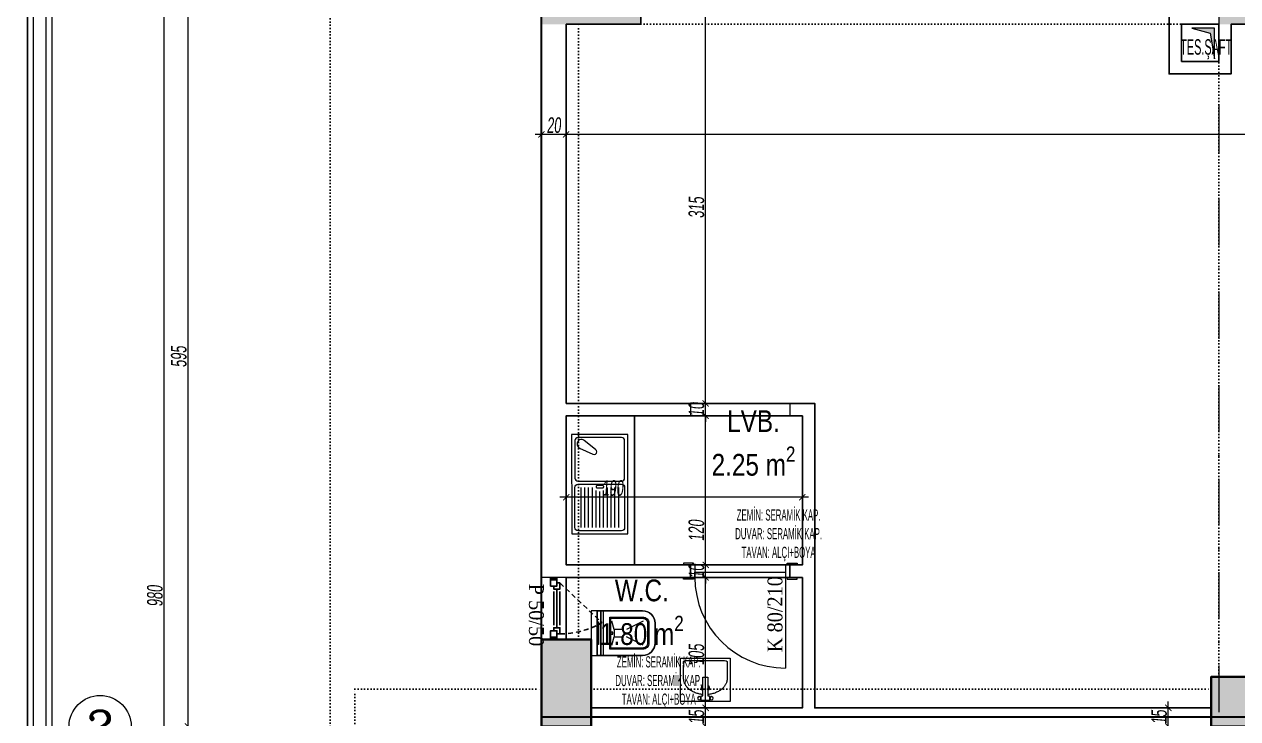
# Model space of a CAD drawing. Header units: millimetres. Extents: x -2145 to 33996, y -835 to 2363.
# Drawn here: x 8843 to 9820, y 251 to 810 of the extents above; entities that cross this region are included whole.
import ezdxf
from ezdxf.enums import TextEntityAlignment as Align

# ---------------------------------------------------------------- set-up
doc = ezdxf.new("R2010")
doc.units = ezdxf.units.MM
for name, pattern in [('DASHDOT', [1, 0.5, -0.25, 0, -0.25]), ('DOT', [0.25, 0, -0.25]), ('KESIK', [0.325, 0.2, -0.125])]:
    doc.linetypes.add(name, pattern=pattern)
doc.layers.add('ALAN', color=3, linetype='Continuous', lineweight=25, plot=False)
for name, color, linetype, lineweight in [('arcCGDM_antet', 85, 'Continuous', 20), ('EMSAL HESAP', 1, 'Continuous', 30), ('NET_AKS', 251, 'DASHDOT', 9), ('NET_AKS_YAZI', 31, 'DASHDOT', 9), ('NET_DUVAR', 150, 'Continuous', 18), ('NET_KAPI', 35, 'Continuous', 15), ('NET_KOLON_TARAMA', 8, 'Continuous', 0), ('NET_TAŞIYICI', 1, 'Continuous', 35), ('NET_ÖLÇÜ İÇ', 54, 'Continuous', 9), ('NET_ÖLÇÜ_AKS', 31, 'Continuous', 15), ('TEFRIS_TWA', 173, 'Continuous', 9)]:
    doc.layers.add(name, color=color, linetype=linetype, lineweight=lineweight)
for name, color, linetype in [('m_doğrama_aluminyum', 105, 'Continuous'), ('NET_KİRİŞ', 253, 'DOT'), ('NET_POZ', 41, 'Continuous'), ('T-MAH-AD', 7, 'Continuous')]:
    doc.layers.add(name, color=color, linetype=linetype)
for name, color, linetype, true_color in [('NET_TEFRIS2', 7, 'Continuous', 0xb5b5b5), ('NET_TEFRIS2 @ 1', 7, 'Continuous', 0xb5b5b5), ('TEFRIS_YENI_TWA @ 1', 7, 'Continuous', 0xb5b5b5)]:
    doc.layers.add(name, color=color, linetype=linetype, true_color=true_color)
doc.styles.add('ARIALTR', font='arial.ttf', dxfattribs={"width": 0.8, "height": 22.5})
doc.styles.add('BODRUM', font='swisscl.ttf', dxfattribs={"width": 0.8, "oblique": 5})
doc.styles.get("Standard").update_dxf_attribs({"font": 'arial.ttf'})
doc.styles.add('TAks_2', font='ROMANC', dxfattribs={"height": 5})
doc.styles.add('TGS SAYILAR', font='times.ttf', dxfattribs={"width": 0.7})
doc.dimstyles.new('olcu-50', dxfattribs={"dimscale": 0, "dimtxt": 12.5, "dimasz": 5, "dimexe": 10, "dimexo": 10, "dimgap": 1, "dimtad": 1, "dimdec": 1, "dimzin": 12, "dimtxsty": 'BODRUM', "dimblk": 'ARCHTICK', "dimcen": 8, "dimdle": 5, "dimclrd": 256, "dimclre": 256, "dimclrt": 256, "dimadec": 0, "dimazin": 2, "dimtfac": 1, "dimtdec": 1, "dimtix": 1, "dimtmove": 0, "dimatfit": 3, "dimldrblk": 'ARCHTICK', "dimfxl": 15, "dimfxlon": 1, "dimlwd": -1, "dimlwe": -1, "dimarcsym": 0})

# ---------------------------------------------------------------- blocks, each defined once
blk = doc.blocks.new('A$Cec846f78')
at = {"layer": 'NET_TAŞIYICI'}
for points in [[(-1620, 455), (-1620, 385), (-1660, 385), (-1660, 455)], [(-1051, 425), (-1051, 385), (-1121, 385), (-1121, 425)]]:
    blk.add_lwpolyline(points, close=True, dxfattribs=at)
blk = doc.blocks.new('A$Ca5374770')
at = {"layer": 'NET_KOLON_TARAMA'}
h = blk.add_hatch(dxfattribs=at)
h.set_pattern_fill('ANSI33', color=256)
h.paths.add_polyline_path([(1115, 0), (1115, 235), (1090, 235), (1090, 225), (1090, 0)])
h.paths.add_polyline_path([(890, 0), (890, 225), (890, 235), (865, 235), (865, 0)])
h.paths.add_polyline_path([(1580, 30), (1580, 0), (1660, 0), (1660, 30)])
h.paths.add_polyline_path([(1620, 455), (1620, 385), (1660, 385), (1660, 455)])
h.paths.add_polyline_path([(80, 950), (80, 980), (0, 980), (0, 950)])
h.paths.add_polyline_path([(1580, 980), (1580, 950), (1660, 950), (1660, 980)])
h.paths.add_polyline_path([(1035, 980), (1035, 950), (1115, 950), (1115, 980)])
h.paths.add_polyline_path([(625, 950), (625, 980), (545, 980), (545, 950)])
h.paths.add_polyline_path([(80, 0), (80, 30), (0, 30), (0, 0)])
h.paths.add_polyline_path([(1051, 425), (1051, 385), (1121, 385), (1121, 425)])
h.paths.add_polyline_path([(609, 385), (609, 425), (539, 425), (539, 385)])
h.paths.add_polyline_path([(585, 0), (585, 30), (505, 30), (505, 0)])
h.paths.add_polyline_path([(40, 385), (40, 455), (0, 455), (0, 385)])
at = {"layer": 'NET_TAŞIYICI', "xscale": -1}
blk.add_blockref('A$Cec846f78', (0, 0), dxfattribs=at)
blk = doc.blocks.new('*U613')
blk.add_line((-3.5, 0), (-3.5, -73))
for points in [[(-85.7, 10), (-77.7, 10), (-77.7, 11.5), (-85.7, 11.5)], [(-76.5, 0), (-80, 0), (-80, 10), (-76.5, 10)], [(-3.5, 0), (0, 0), (0, 10), (-3.5, 10)], [(5.7, 10), (-2.3, 10), (-2.3, 11.5), (5.7, 11.5)], [(-76.5, 4.1), (-3.5, 4.1), (-3.5, 0), (-76.5, 0)], [(-85.7, 0), (-77.7, 0), (-77.7, -1.5), (-85.7, -1.5)], [(5.7, 0), (-2.3, 0), (-2.3, -1.5), (5.7, -1.5)]]:
    blk.add_lwpolyline(points, close=True)
blk.add_lwpolyline([(-75.5, 10), (-4.5, 10)])
blk.add_arc((-3.5, 0), 73, 180, 270)
blk = doc.blocks.new('*U2223')
at = {"layer": 'm_doğrama_aluminyum', "linetype": 'KESIK', "ltscale": 0.2}
blk.add_line((-3018.0457, -57.5141, 0), (-3017.7261, -57.1766, 0), dxfattribs=at)
at = {"layer": 'm_doğrama_aluminyum'}
for p, q in [((-3017.6857, -57.5391, 0), (-3017.9957, -57.5391, 0)), ((-3017.9757, -57.5141, 0), (-3017.7057, -57.5141, 0)), ((-3017.9757, -57.5641, 0), (-3017.7057, -57.5641, 0))]:
    blk.add_line(p, q, dxfattribs=at)
at = {"layer": 'm_doğrama_aluminyum', "elevation": 0}
for points in [[(-3018.0907, -57.5391), (-3018.0207, -57.5391), (-3018.0207, -57.5891), (-3018.0907, -57.5891)], [(-3017.5907, -57.5391), (-3017.6607, -57.5391), (-3017.6607, -57.5891), (-3017.5907, -57.5891)]]:
    blk.add_lwpolyline(points, close=True, dxfattribs=at)
for points in [[(-3018.0707, -57.5391), (-3018.0907, -57.5891)], [(-3018.0907, -57.5391), (-3018.0707, -57.5891)], [(-3018.0707, -57.5391), (-3018.0707, -57.5891)], [(-3018.0457, -57.5391), (-3018.0457, -57.5141), (-3017.9957, -57.5141), (-3017.9957, -57.5641), (-3018.0207, -57.5641)], [(-3017.6357, -57.5391), (-3017.6357, -57.5141), (-3017.6857, -57.5141), (-3017.6857, -57.5641), (-3017.6607, -57.5641)], [(-3017.6107, -57.5391), (-3017.5907, -57.5891)], [(-3017.5907, -57.5391), (-3017.6107, -57.5891)], [(-3017.6107, -57.5391), (-3017.6107, -57.5891)]]:
    blk.add_lwpolyline(points, dxfattribs=at)
at = {"layer": 'm_doğrama_aluminyum', "linetype": 'KESIK', "ltscale": 0.2}
blk.add_arc((-3018.3107, -57.5141, 0), 0.675, 0, 30, dxfattribs=at)
blk = doc.blocks.new('*U631')
at = {"layer": 'TEFRIS_TWA', "linetype": 'Continuous', "lineweight": 5}
for p, q in [((5.01, 37.5), (37.39, 37.5)), ((5.01, 34.49), (37.39, 34.49)), ((5.01, 31.48), (37.39, 31.48)), ((5.01, 28.47), (37.39, 28.47)), ((5.01, 25.47), (34.88, 25.47)), ((5.01, 22.46), (34.18, 22.46)), ((5.01, 19.45), (34.88, 19.45)), ((5.01, 16.44), (37.39, 16.44)), ((5.01, 13.44), (37.39, 13.44)), ((5.01, 10.43), (37.39, 10.43)), ((37.39, 7.42), (5.01, 7.42))]:
    blk.add_line(p, q, dxfattribs=at)
blk.add_lwpolyline([(0, 0), (80, 0), (80, 45.26), (0, 45)], close=True, dxfattribs=at)
blk.add_lwpolyline([(0, 0), (80, 0), (80, 45.26), (0, 45)], close=True, dxfattribs=at)
for points in [[(39.89, 40.01), (39.89, 5, -0.415041), (37.39, 2.51), (5.01, 2.51, -0.415041), (2.51, 5), (2.51, 40.01, -0.414214), (5.01, 42.51), (37.39, 42.51, -0.414214)], [(42.4, 40.01), (42.4, 5, 0.415041), (44.91, 2.51), (74.98, 2.51, 0.415041), (77.49, 5), (77.49, 40.01, 0.414214), (74.98, 42.51), (44.91, 42.51, 0.414214)]]:
    blk.add_lwpolyline(points, format="xyb", close=True, dxfattribs=at)
blk.add_lwpolyline([(69.06, 38.79), (64.18, 28.21, 1), (67.83, 25.95), (75.16, 35)], format="xyb", dxfattribs=at)
at = {"layer": 'TEFRIS_TWA', "linetype": 'Continuous', "lineweight": 18, "flags": 128}
blk.add_lwpolyline([(37.49, 25.27), (38.29, 25.27, -0.414214), (39.09, 24.46), (39.09, 20.46, -0.414214), (38.29, 19.65), (37.49, 19.65, -0.414214), (36.68, 20.46), (36.68, 24.46, -0.414214)], format="xyb", close=True, dxfattribs=at)
at = {"layer": 'TEFRIS_TWA', "linetype": 'Continuous', "lineweight": 5}
blk.add_arc((72.32, 37.24), 3.61, 320.29654, 156.00189, dxfattribs=at)
blk = doc.blocks.new('*U535')
at = {"layer": 'TEFRIS_TWA', "linetype": 'Continuous'}
for points in [[(-18, 20.07), (18, 20.07), (18, 25.07), (-18, 25.07)], [(-18, 17.07), (18, 17.07), (18, 20.07), (-18, 20.07)], [(-9, 20.07), (9, 20.07), (9, 19.07), (-9, 19.07)], [(-18, 15.07), (18, 15.07), (18, 17.07), (-18, 17.07)], [(-0.75, 7.57), (0.75, 7.57), (0.75, 9.07), (-0.75, 9.07)]]:
    blk.add_lwpolyline(points, close=True, dxfattribs=at)
for points in [[(-18, 25.07), (-18, -16.43, 0.414214), (-8, -26.43), (8, -26.43, 0.414214), (18, -16.43), (18, 25.07), (18, 25.07), (-18, 25.07)], [(-18, 20.07), (18, 20.07), (18, -16.43, -0.414214), (8, -26.43), (-8, -26.43, -0.414214), (-18, -16.43)], [(-13, 10.07), (13, 10.07), (13, -16.43, -0.414214), (8, -21.43), (-8, -21.43, -0.414214), (-13, -16.43)], [(-12, 9.07), (12, 9.07), (12, -16.43, -0.414214), (8, -20.43), (-8, -20.43, -0.414214), (-12, -16.43)], [(3, -0.1), (3, 6.57), (-3, 6.57), (-3, -0.1, 0.501371)]]:
    blk.add_lwpolyline(points, format="xyb", close=True, dxfattribs=at)
for points in [[(0, 20.07), (0, 19.07)], [(-9.55, 8.39), (-3, 6.57)], [(3, 6.57), (9.55, 8.39)], [(-9.55, -16.74), (-2.84, -3.46)], [(9.55, -16.74), (2.84, -3.46)]]:
    blk.add_lwpolyline(points, dxfattribs=at)
blk = doc.blocks.new('*U632')
at = {"layer": 'TEFRIS_TWA'}
for points in [[(20, 7.5), (-20, 7.5), (-20, -27.5), (20, -27.5)], [(20, 7.5), (-20, 7.5), (-20, -27.5), (20, -27.5)], [(-2, 6.69), (-3.36, 6.69), (-3.36, 2.83), (-2, 2.83), (-2, -12.31), (2, -12.31), (2, 2.83), (3.36, 2.83), (3.36, 6.69), (2, 6.69)]]:
    blk.add_lwpolyline(points, close=True, dxfattribs=at)
for centre in [(-4.99, 4.81), (4.99, 4.81)]:
    blk.add_circle(centre, 1.35, dxfattribs=at)
for radius, start, end in [(3.1, 131.88215, 228.11785), (3.1, 308.61531, 51.38469), (1.97, 348.88043, 11.11957)]:
    blk.add_arc((0.07, -3.68), radius, start, end, dxfattribs=at)
blk.add_rational_spline([(-2, 1.76), (-17.49, 0.44), (-17.49, -11.08), (-17.49, -18.29), (-17.49, -25.5), (0, -25.5), (17.49, -25.5), (17.49, -18.29), (17.49, -11.08), (17.49, 0.44), (2, 1.76)], [1, 0.746431502692, 1, 1, 1, 1, 1, 1, 1, 0.746431502691, 1], degree=2, knots=[0, 0, 0, 1.456226, 1.456226, 2.456226, 2.456226, 3.456226, 3.456226, 4.456226, 4.456226, 5.912452, 5.912452, 5.912452], dxfattribs=at)
blk = doc.blocks.new('A$C5ec6af74')
at = {"layer": 'NET_AKS', "ltscale": 75}
for p, q in [((-865, 1185), (-865, -185)), ((-320, 1185), (-320, -185))]:
    blk.add_line(p, q, dxfattribs=at)
at = {"layer": 'NET_AKS', "linetype": 'Continuous', "ltscale": 100}
blk.add_circle((-1220, 385), 25, dxfattribs=at)
at = {"layer": 'NET_AKS_YAZI', "linetype": 'Continuous', "style": 'TAks_2'}
blk.add_text('2', height=25, dxfattribs=at).set_placement((-1220, 385), align=Align.MIDDLE_CENTER)
blk = doc.blocks.new('A$Cb9b20b1b')
at = {"layer": 'NET_KİRİŞ', "ltscale": 10}
for p, q in [((940, 150), (940, 745)), ((225, 190), (225, 715)), ((690, 715), (225, 715)), ((740, 220), (740, 715)), ((770, 220), (770, 715)), ((730, 180), (231, 180)), ((920, 180), (770, 180)), ((920, -235), (920, 180))]:
    blk.add_line(p, q, dxfattribs=at)
blk = doc.blocks.new('_ArchTick')
at = {"color": 0, "linetype": 'ByBlock', "const_width": 0.15}
blk.add_lwpolyline([(-0.5, -0.5), (0.5, 0.5)], dxfattribs=at)
blk = doc.blocks.new('*D1574')
at = {"layer": 'Defpoints', "color": 0, "transparency": 16777216}
for p in [(-1114.26, 0), (-1114.26, 0), (-1114.26, -595)]:
    blk.add_point(p, dxfattribs=at)
at = {"layer": 'NET_ÖLÇÜ_AKS', "transparency": 16777216}
for p, q in [((-1114.26, -600), (-1114.26, 5)), ((-1114.26, 0), (-1104.26, 0)), ((-1114.26, -595), (-1104.26, -595))]:
    blk.add_line(p, q, dxfattribs=at)
at = {"layer": 'NET_ÖLÇÜ_AKS', "transparency": 16777216, "xscale": 5, "yscale": 5, "zscale": 5}
for p, rotation in [((-1114.26, 0), 90), ((-1114.26, -595), 270)]:
    blk.add_blockref('_ArchTick', p, dxfattribs=dict(at, rotation=rotation))
at = {"layer": 'NET_ÖLÇÜ_AKS', "transparency": 16777216, "insert": (-1121.66, -297.5), "char_height": 12.5, "attachment_point": 5, "rotation": 90, "style": 'BODRUM'}
blk.add_mtext('595', dxfattribs=at)
blk = doc.blocks.new('*D1575')
at = {"layer": 'Defpoints', "color": 0, "transparency": 16777216}
for p in [(-1133.46, 0), (-1114.26, 0), (-1114.26, -980)]:
    blk.add_point(p, dxfattribs=at)
at = {"layer": 'NET_ÖLÇÜ_AKS', "transparency": 16777216}
for p, q in [((-1133.46, -985), (-1133.46, 5)), ((-1124.26, 0), (-1143.46, 0)), ((-1124.26, -980), (-1143.46, -980))]:
    blk.add_line(p, q, dxfattribs=at)
at = {"layer": 'NET_ÖLÇÜ_AKS', "transparency": 16777216, "xscale": 5, "yscale": 5, "zscale": 5}
for p, rotation in [((-1133.46, 0), 90), ((-1133.46, -980), 270)]:
    blk.add_blockref('_ArchTick', p, dxfattribs=dict(at, rotation=rotation))
at = {"layer": 'NET_ÖLÇÜ_AKS', "transparency": 16777216, "insert": (-1140.86, -490), "char_height": 12.5, "attachment_point": 5, "rotation": 90, "style": 'BODRUM'}
blk.add_mtext('980', dxfattribs=at)
blk = doc.blocks.new('*D777')
at = {"layer": 'Defpoints', "color": 0, "transparency": 16777216}
for p in [(9279.48, 720.96), (9279.48, 720.96), (10919.48, 720.96)]:
    blk.add_point(p, dxfattribs=at)
at = {"layer": 'NET_ÖLÇÜ İÇ', "transparency": 16777216}
for p, q in [((9279.48, 720.96), (9279.48, 730.96)), ((10919.48, 720.96), (10919.48, 730.96)), ((10924.48, 720.96), (9274.48, 720.96))]:
    blk.add_line(p, q, dxfattribs=at)
at = {"layer": 'NET_ÖLÇÜ İÇ', "transparency": 16777216, "xscale": 5, "yscale": 5, "zscale": 5, "rotation": 180}
blk.add_blockref('_ArchTick', (9279.48, 720.96), dxfattribs=at)
at = {"layer": 'NET_ÖLÇÜ İÇ', "transparency": 16777216, "xscale": 5, "yscale": 5, "zscale": 5}
blk.add_blockref('_ArchTick', (10919.48, 720.96), dxfattribs=at)
at = {"layer": 'NET_ÖLÇÜ İÇ', "transparency": 16777216, "insert": (10099.48, 728.36), "char_height": 12.5, "attachment_point": 5, "style": 'BODRUM'}
blk.add_mtext('1640', dxfattribs=at)
blk = doc.blocks.new('*D778')
at = {"layer": 'Defpoints', "color": 0, "transparency": 16777216}
for p in [(9259.48, 720.96), (9259.48, 720.96), (9279.48, 720.96)]:
    blk.add_point(p, dxfattribs=at)
at = {"layer": 'NET_ÖLÇÜ İÇ', "transparency": 16777216}
for p, q in [((9259.48, 720.96), (9259.48, 730.96)), ((9279.48, 720.96), (9279.48, 730.96)), ((9284.48, 720.96), (9254.48, 720.96))]:
    blk.add_line(p, q, dxfattribs=at)
at = {"layer": 'NET_ÖLÇÜ İÇ', "transparency": 16777216, "xscale": 5, "yscale": 5, "zscale": 5, "rotation": 180}
blk.add_blockref('_ArchTick', (9259.48, 720.96), dxfattribs=at)
at = {"layer": 'NET_ÖLÇÜ İÇ', "transparency": 16777216, "xscale": 5, "yscale": 5, "zscale": 5}
blk.add_blockref('_ArchTick', (9279.48, 720.96), dxfattribs=at)
at = {"layer": 'NET_ÖLÇÜ İÇ', "transparency": 16777216, "insert": (9269.48, 728.36), "char_height": 12.5, "attachment_point": 5, "style": 'BODRUM'}
blk.add_mtext('20', dxfattribs=at)
blk = doc.blocks.new('*D798')
at = {"layer": 'Defpoints', "color": 0, "transparency": 16777216}
for p in [(9763.9, 259.61), (9763.9, 259.61), (9763.9, 244.61)]:
    blk.add_point(p, dxfattribs=at)
at = {"layer": 'NET_ÖLÇÜ İÇ', "transparency": 16777216}
for p, q in [((9763.9, 239.61), (9763.9, 264.61)), ((9763.9, 259.61), (9773.9, 259.61)), ((9763.9, 244.61), (9773.9, 244.61))]:
    blk.add_line(p, q, dxfattribs=at)
at = {"layer": 'NET_ÖLÇÜ İÇ', "transparency": 16777216, "xscale": 5, "yscale": 5, "zscale": 5}
for p, rotation in [((9763.9, 259.61), 90), ((9763.9, 244.61), 270)]:
    blk.add_blockref('_ArchTick', p, dxfattribs=dict(at, rotation=rotation))
at = {"layer": 'NET_ÖLÇÜ İÇ', "transparency": 16777216, "insert": (9756.52, 252.11), "char_height": 12.5, "attachment_point": 5, "rotation": 90, "style": 'BODRUM'}
blk.add_mtext('15', dxfattribs=at)
blk = doc.blocks.new('*D805')
at = {"layer": 'Defpoints', "color": 0, "transparency": 16777216}
for p in [(9391.66, 259.61), (9391.66, 259.61), (9391.66, 244.61)]:
    blk.add_point(p, dxfattribs=at)
at = {"layer": 'NET_ÖLÇÜ İÇ', "transparency": 16777216}
for p, q in [((9391.66, 239.61), (9391.66, 264.61)), ((9391.66, 259.61), (9401.66, 259.61)), ((9391.66, 244.61), (9401.66, 244.61))]:
    blk.add_line(p, q, dxfattribs=at)
at = {"layer": 'NET_ÖLÇÜ İÇ', "transparency": 16777216, "xscale": 5, "yscale": 5, "zscale": 5}
for p, rotation in [((9391.66, 259.61), 90), ((9391.66, 244.61), 270)]:
    blk.add_blockref('_ArchTick', p, dxfattribs=dict(at, rotation=rotation))
at = {"layer": 'NET_ÖLÇÜ İÇ', "transparency": 16777216, "insert": (9384.29, 252.11), "char_height": 12.5, "attachment_point": 5, "rotation": 90, "style": 'BODRUM'}
blk.add_mtext('15', dxfattribs=at)
blk = doc.blocks.new('*D806')
at = {"layer": 'Defpoints', "color": 0, "transparency": 16777216}
for p in [(9391.66, 364.61), (9391.66, 364.61), (9391.66, 259.61)]:
    blk.add_point(p, dxfattribs=at)
at = {"layer": 'NET_ÖLÇÜ İÇ', "transparency": 16777216}
for p, q in [((9391.66, 254.61), (9391.66, 369.61)), ((9391.66, 364.61), (9401.66, 364.61)), ((9391.66, 259.61), (9401.66, 259.61))]:
    blk.add_line(p, q, dxfattribs=at)
at = {"layer": 'NET_ÖLÇÜ İÇ', "transparency": 16777216, "xscale": 5, "yscale": 5, "zscale": 5}
for p, rotation in [((9391.66, 364.61), 90), ((9391.66, 259.61), 270)]:
    blk.add_blockref('_ArchTick', p, dxfattribs=dict(at, rotation=rotation))
at = {"layer": 'NET_ÖLÇÜ İÇ', "transparency": 16777216, "insert": (9384.26, 302.31), "char_height": 12.5, "attachment_point": 5, "rotation": 90, "style": 'BODRUM'}
blk.add_mtext('105', dxfattribs=at)
blk = doc.blocks.new('*D807')
at = {"layer": 'Defpoints', "color": 0, "transparency": 16777216}
for p in [(9391.66, 374.61), (9391.66, 374.61), (9391.66, 364.61)]:
    blk.add_point(p, dxfattribs=at)
at = {"layer": 'NET_ÖLÇÜ İÇ', "transparency": 16777216}
for p, q in [((9391.66, 374.61), (9391.66, 379.61)), ((9391.66, 374.61), (9401.66, 374.61)), ((9391.66, 364.61), (9391.66, 374.61)), ((9391.66, 364.61), (9401.66, 364.61)), ((9391.66, 364.61), (9391.66, 359.61))]:
    blk.add_line(p, q, dxfattribs=at)
at = {"layer": 'NET_ÖLÇÜ İÇ', "transparency": 16777216, "xscale": 5, "yscale": 5, "zscale": 5}
for p, rotation in [((9391.66, 374.61), 270), ((9391.66, 364.61), 90)]:
    blk.add_blockref('_ArchTick', p, dxfattribs=dict(at, rotation=rotation))
at = {"layer": 'NET_ÖLÇÜ İÇ', "transparency": 16777216, "insert": (9384.26, 369.61), "char_height": 12.5, "attachment_point": 5, "rotation": 90, "style": 'BODRUM'}
blk.add_mtext('10', dxfattribs=at)
blk = doc.blocks.new('*D808')
at = {"layer": 'Defpoints', "color": 0, "transparency": 16777216}
for p in [(9391.66, 494.61), (9459.48, 494.61), (9391.66, 374.61)]:
    blk.add_point(p, dxfattribs=at)
at = {"layer": 'NET_ÖLÇÜ İÇ', "transparency": 16777216}
for p, q in [((9391.66, 369.61), (9391.66, 499.61)), ((9406.66, 494.61), (9381.66, 494.61)), ((9391.66, 374.61), (9401.66, 374.61))]:
    blk.add_line(p, q, dxfattribs=at)
at = {"layer": 'NET_ÖLÇÜ İÇ', "transparency": 16777216, "xscale": 5, "yscale": 5, "zscale": 5}
for p, rotation in [((9391.66, 494.61), 90), ((9391.66, 374.61), 270)]:
    blk.add_blockref('_ArchTick', p, dxfattribs=dict(at, rotation=rotation))
at = {"layer": 'NET_ÖLÇÜ İÇ', "transparency": 16777216, "insert": (9384.26, 402.25), "char_height": 12.5, "attachment_point": 5, "rotation": 90, "style": 'BODRUM'}
blk.add_mtext('120', dxfattribs=at)
blk = doc.blocks.new('*D809')
at = {"layer": 'Defpoints', "color": 0, "transparency": 16777216}
for p in [(9391.66, 504.61), (9459.48, 504.61), (9459.48, 494.61)]:
    blk.add_point(p, dxfattribs=at)
at = {"layer": 'NET_ÖLÇÜ İÇ', "transparency": 16777216}
for p, q in [((9391.66, 504.61), (9391.66, 509.61)), ((9406.66, 504.61), (9381.66, 504.61)), ((9391.66, 494.61), (9391.66, 504.61)), ((9406.66, 494.61), (9381.66, 494.61)), ((9391.66, 494.61), (9391.66, 489.61))]:
    blk.add_line(p, q, dxfattribs=at)
at = {"layer": 'NET_ÖLÇÜ İÇ', "transparency": 16777216, "xscale": 5, "yscale": 5, "zscale": 5}
for p, rotation in [((9391.66, 504.61), 270), ((9391.66, 494.61), 90)]:
    blk.add_blockref('_ArchTick', p, dxfattribs=dict(at, rotation=rotation))
at = {"layer": 'NET_ÖLÇÜ İÇ', "transparency": 16777216, "insert": (9384.26, 499.61), "char_height": 12.5, "attachment_point": 5, "rotation": 90, "style": 'BODRUM'}
blk.add_mtext('10', dxfattribs=at)
blk = doc.blocks.new('*D810')
at = {"layer": 'Defpoints', "color": 0, "transparency": 16777216}
for p in [(9391.66, 819.61), (9391.66, 819.61), (9459.48, 504.61)]:
    blk.add_point(p, dxfattribs=at)
at = {"layer": 'NET_ÖLÇÜ İÇ', "transparency": 16777216}
for p, q in [((9391.66, 499.61), (9391.66, 824.61)), ((9391.66, 819.61), (9401.66, 819.61)), ((9406.66, 504.61), (9381.66, 504.61))]:
    blk.add_line(p, q, dxfattribs=at)
at = {"layer": 'NET_ÖLÇÜ İÇ', "transparency": 16777216, "xscale": 5, "yscale": 5, "zscale": 5}
for p, rotation in [((9391.66, 819.61), 90), ((9391.66, 504.61), 270)]:
    blk.add_blockref('_ArchTick', p, dxfattribs=dict(at, rotation=rotation))
at = {"layer": 'NET_ÖLÇÜ İÇ', "transparency": 16777216, "insert": (9384.25, 662.11), "char_height": 12.5, "attachment_point": 5, "rotation": 90, "style": 'BODRUM'}
blk.add_mtext('315', dxfattribs=at)
blk = doc.blocks.new('*D812')
at = {"layer": 'Defpoints', "color": 0, "transparency": 16777216}
for p in [(9279.48, 429.03), (9279.48, 429.03), (9469.48, 429.03)]:
    blk.add_point(p, dxfattribs=at)
at = {"layer": 'NET_ÖLÇÜ İÇ', "transparency": 16777216}
for p, q in [((9279.48, 429.03), (9279.48, 439.03)), ((9469.48, 429.03), (9469.48, 439.03)), ((9474.48, 429.03), (9274.48, 429.03))]:
    blk.add_line(p, q, dxfattribs=at)
at = {"layer": 'NET_ÖLÇÜ İÇ', "transparency": 16777216, "xscale": 5, "yscale": 5, "zscale": 5, "rotation": 180}
blk.add_blockref('_ArchTick', (9279.48, 429.03), dxfattribs=at)
at = {"layer": 'NET_ÖLÇÜ İÇ', "transparency": 16777216, "xscale": 5, "yscale": 5, "zscale": 5}
blk.add_blockref('_ArchTick', (9469.48, 429.03), dxfattribs=at)
at = {"layer": 'NET_ÖLÇÜ İÇ', "transparency": 16777216, "insert": (9316.85, 436.43), "char_height": 12.5, "attachment_point": 5, "style": 'BODRUM'}
blk.add_mtext('190', dxfattribs=at)
blk = doc.blocks.new('A$C6CC27A50')
at = {"layer": 'NET_DUVAR', "true_color": 0x939598}
h = blk.add_hatch(color=252, dxfattribs=at)
h.dxf.hatch_style = 1
h.paths.add_polyline_path([(-24.76, 3), (-2.88, 3), (-2.88, 19.23), (-6.27, 6.11)])
at = {"layer": 'NET_DUVAR', "color": 251, "true_color": 0x636466}
for p, q in [((-2.88, 19.23), (-6.27, 6.11)), ((-2.88, 3), (-2.88, 19.23)), ((-6.27, 6.11), (-24.76, 3)), ((-24.76, 3), (-2.88, 3))]:
    blk.add_line(p, q, dxfattribs=at)
blk = doc.blocks.new('A$C3a4dd877')
at = {"layer": 'NET_ÖLÇÜ_AKS'}
dim = blk.add_aligned_dim(p1=(-1114.26, -980), p2=(-1114.26, 0), distance=19.2, dimstyle='olcu-50', override={"dimscale": 1}, dxfattribs=at)
dim.commit()
dim.dimension.update_dxf_attribs({"geometry": '*D1575', "text_midpoint": (-1140.86, -490)})
dim = blk.add_linear_dim(base=(-1114.26, 0), p1=(-1114.26, -595), p2=(-1114.26, 0), angle=270, dimstyle='olcu-50', override={"dimscale": 1, "dimtmove": 1}, dxfattribs=at)
dim.commit()
dim.dimension.update_dxf_attribs({"geometry": '*D1574', "text_midpoint": (-1121.66, -297.5)})

msp = doc.modelspace()

# ---------------------------------------------------------------- linework, layer by layer
at = {"layer": 'ALAN'}
for points in [[(10919.48, 839.61), (9259.48, 839.61), (9259.48, -140.39), (10919.48, -140.39)], [(9774.48, 779.61), (9804.48, 779.61), (9804.48, 809.61), (9774.48, 809.61)], [(9469.48, 494.61), (9279.48, 494.61), (9279.48, 374.61), (9469.48, 374.61)], [(9469.48, 364.61), (9279.48, 364.61), (9279.48, 314.61), (9299.48, 314.61), (9299.48, 259.61), (9469.48, 259.61)]]:
    msp.add_lwpolyline(points, close=True, dxfattribs=at)
msp.add_lwpolyline([(9884.48, 809.61), (9814.48, 809.61), (9814.48, 769.61), (9764.48, 769.61), (9764.48, 819.61), (9339.48, 819.61), (9339.48, 809.61), (9279.48, 809.61), (9279.48, 504.61), (9479.48, 504.61), (9479.48, 259.61), (9798.48, 259.61), (9798.48, 284.61), (9868.48, 284.61)], dxfattribs=at)
at = {"layer": 'arcCGDM_antet', "ltscale": 10}
for points in [[(6345.97, 1665.32), (8845.97, 1665.32), (8845.97, -834.68), (6345.97, -834.68)], [(8845.97, 1665.32), (11345.97, 1665.32), (11345.97, -834.68), (8845.97, -834.68)], [(8850.97, 1660.32), (11340.97, 1660.32), (11340.97, -829.68), (8850.97, -829.68)], [(8860.97, 1650.32), (11330.97, 1650.32), (11330.97, -769.68), (8860.97, -769.68)], [(8865.97, 1645.32), (11325.97, 1645.32), (11325.97, -764.68), (8865.97, -764.68)]]:
    msp.add_lwpolyline(points, close=True, dxfattribs=at)
at = {"layer": 'EMSAL HESAP'}
msp.add_lwpolyline([(10919.48, 307.11), (10114.48, 307.11), (10114.48, 252.11), (9259.48, 252.11), (9259.48, 839.61), (10919.48, 839.61)], close=True, dxfattribs=at)
at = {"layer": 'NET_DUVAR'}
for p, q in [((9764.48, 769.61), (9764.48, 819.61)), ((9259.48, 809.61), (9259.48, 364.61)), ((9279.48, 809.61), (9279.48, 504.61)), ((9774.48, 809.61), (9804.48, 809.61)), ((9774.48, 779.61), (9774.48, 809.61)), ((9804.48, 779.61), (9804.48, 809.61)), ((9814.48, 769.61), (9814.48, 809.61)), ((9774.48, 779.61), (9804.48, 779.61)), ((9814.48, 769.61), (9764.48, 769.61)), ((9379.48, 504.61), (9379.48, 494.61)), ((9479.48, 504.61), (9459.48, 504.61)), ((9459.48, 504.61), (9459.48, 494.61)), ((9479.48, 374.61), (9479.48, 504.61)), ((9279.48, 494.61), (9379.48, 494.61)), ((9279.48, 494.61), (9279.48, 374.61)), ((9459.48, 494.61), (9469.48, 494.61)), ((9469.48, 494.61), (9469.48, 374.61)), ((9379.48, 374.61), (9279.48, 374.61)), ((9379.48, 374.61), (9379.48, 364.61)), ((9459.48, 374.61), (9459.48, 364.61)), ((9469.48, 374.61), (9459.48, 374.61)), ((9279.48, 364.61), (9259.48, 364.61)), ((9379.48, 364.61), (9279.48, 364.61)), ((9469.48, 364.61), (9459.48, 364.61)), ((9469.48, 259.61), (9469.48, 364.61)), ((9469.48, 259.61), (9299.48, 259.61)), ((9798.48, 259.61), (9479.48, 259.61))]:
    msp.add_line(p, q, dxfattribs=at)
msp.add_lwpolyline([(9479.48, 259.61), (9479.48, 374.61)], dxfattribs=at)
at = {"layer": 'NET_TEFRIS2'}
msp.add_line((9334.48, 494.61), (9334.48, 374.61), dxfattribs=at)

# ---------------------------------------------------------------- block references
at = {"layer": 'm_doğrama_aluminyum', "xscale": 100.0000000343091, "yscale": 100.0000000343091, "zscale": 100.0000000343091, "rotation": 270}
msp.add_blockref('*U2223', (15025.89, -301444.46, 0), dxfattribs=at)
at = {"layer": 'NET_AKS'}
msp.add_blockref('A$C5ec6af74', (10124.48, -140.39), dxfattribs=at)
at = {"layer": 'NET_DUVAR', "xscale": 1.125, "yscale": 1.125, "zscale": 1.125, "rotation": 90.00000000000001}
msp.add_blockref('A$C6CC27A50', (9804.48, 809.61), dxfattribs=at)
at = {"layer": 'NET_KAPI'}
msp.add_blockref('*U613', (9459.48, 364.61), dxfattribs=at)
at = {"layer": 'NET_KİRİŞ', "xscale": -1}
msp.add_blockref('A$Cb9b20b1b', (10029.48, 94.61), dxfattribs=at)
at = {"layer": 'NET_TAŞIYICI', "xscale": -1}
msp.add_blockref('A$Ca5374770', (10919.48, -140.39), dxfattribs=at)
at = {"layer": 'NET_TEFRIS2', "rotation": 89.99994193166091}
msp.add_blockref('*U631', (9329.03, 399.61), dxfattribs=at)
at = {"layer": 'NET_TEFRIS2 @ 1', "xscale": -1, "rotation": 180}
msp.add_blockref('*U632', (9391.47, 272.11), dxfattribs=at)
at = {"layer": 'NET_ÖLÇÜ_AKS'}
msp.add_blockref('A$C3a4dd877', (10089.48, 839.61), dxfattribs=at)
at = {"layer": 'TEFRIS_YENI_TWA @ 1', "rotation": 90.00000000000001}
msp.add_blockref('*U535', (9324.55, 319.71), dxfattribs=at)

# ---------------------------------------------------------------- texts
at = {"layer": 'NET_POZ', "width": 0.5}
msp.add_text('TES.ŞAFT', height=12.5, dxfattribs=at).set_placement((9773.55, 785.12))
at = {"layer": 'NET_POZ', "style": 'TGS SAYILAR', "width": 0.9}
for s, rotation, p in [('K 80/210', 90, (9453.45, 304.44)), ('P 50/50', 270, (9249.56, 359.5))]:
    msp.add_text(s, height=12, rotation=rotation, dxfattribs=at).set_placement(p)
at = {"layer": 'NET_POZ', "char_height": 9, "width": 105.1157, "attachment_point": 8}
for insert in [(9450.37, 377.49), (9353.99, 259.34)]:
    msp.add_mtext('{\\W0.5;ZEMİN: SERAMİK KAP.\\PDUVAR: SERAMİK KAP.\\PTAVAN: ALÇI+BOYA}', dxfattribs=dict(at, insert=insert))
at = {"layer": 'T-MAH-AD', "char_height": 17.5, "width": 121.1216, "attachment_point": 2, "style": 'ARIALTR'}
for s, insert in [('\\A1;LVB.\\P2.25 m{\\H0.7x;\\S2^ ;}', (9430.18, 499.07)), ('\\A1;W.C.\\P1.80 m{\\H0.7x;\\S2^ ;}', (9340.33, 362.85))]:
    msp.add_mtext(s, dxfattribs=dict(at, insert=insert))

# ---------------------------------------------------------------- dimensions: what is measured, and where the dimension line sits
at = {"layer": 'NET_ÖLÇÜ İÇ'}
for base, p1, p2, picture, middle in [((9391.66, 819.61), (9459.48, 504.61), (9391.66, 819.61), '*D810', (9384.25, 662.11)), ((9391.66, 504.61), (9459.48, 494.61), (9459.48, 504.61), '*D809', (9384.26, 499.61)), ((9391.66, 374.61), (9391.66, 364.61), (9391.66, 374.61), '*D807', (9384.26, 369.61)), ((9391.66, 259.61), (9391.66, 244.61), (9391.66, 259.61), '*D805', (9384.29, 252.11)), ((9763.9, 259.61), (9763.9, 244.61), (9763.9, 259.61), '*D798', (9756.52, 252.11))]:
    dim = msp.add_linear_dim(base=base, p1=p1, p2=p2, angle=270, dimstyle='olcu-50', override={"dimscale": 1, "dimtmove": 1}, dxfattribs=at)
    dim.commit()
    dim.dimension.update_dxf_attribs({"geometry": picture, "text_midpoint": middle})
dim = msp.add_linear_dim(base=(9259.48, 720.96), p1=(9279.48, 720.96), p2=(9259.48, 720.96), dimstyle='olcu-50', override={"dimscale": 1, "dimtmove": 1}, dxfattribs=at)
dim.commit()
dim.dimension.update_dxf_attribs({"geometry": '*D778', "text_midpoint": (9269.48, 728.36)})
dim = msp.add_aligned_dim(p1=(10919.48, 720.96), p2=(9279.48, 720.96), distance=0, dimstyle='olcu-50', override={"dimscale": 1}, dxfattribs=at)
dim.commit()
dim.dimension.update_dxf_attribs({"geometry": '*D777', "text_midpoint": (10099.48, 728.36)})
for base, p1, p2, angle, override, picture, middle, dimtype in [((9391.66, 494.61), (9391.66, 374.61), (9459.48, 494.61), 270, {"dimscale": 1, "dimtmove": 1}, '*D808', (9391.66, 402.25), 160), ((9279.48, 429.03), (9469.48, 429.03), (9279.48, 429.03), 180, {"dimscale": 1}, '*D812', (9316.85, 429.03), 161), ((9391.66, 364.61), (9391.66, 259.61), (9391.66, 364.61), 270, {"dimscale": 1, "dimtmove": 1}, '*D806', (9391.66, 302.31), 160)]:
    dim = msp.add_linear_dim(base=base, p1=p1, p2=p2, angle=angle, dimstyle='olcu-50', override=override, dxfattribs=at)
    dim.commit()
    dim.dimension.update_dxf_attribs({"geometry": picture, "text_midpoint": middle, "dimtype": dimtype})

doc.saveas('drawing.dxf')
